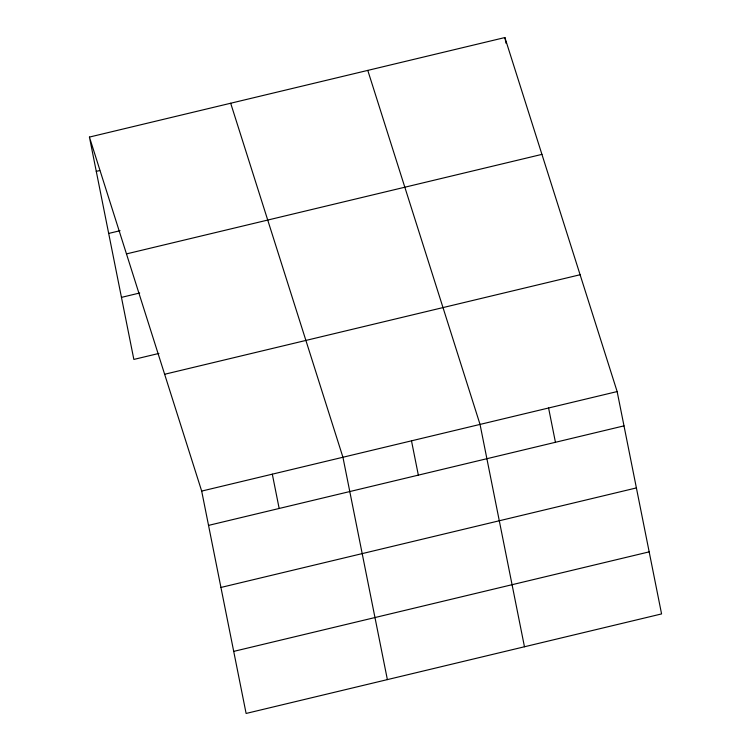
<?xml version="1.0" encoding="UTF-8"?>
<svg xmlns="http://www.w3.org/2000/svg" width="751" height="751" viewBox="0 0 751 751"><rect width="100%" height="100%" fill="white"/><g stroke="black" fill="none" stroke-linecap="round" stroke-linejoin="round"><path stroke-width="1.13" d="M89.425 137.076L504.888 37.55L617.144 391.571L661.575 613.924L246.112 713.45L201.681 491.088L89.425 137.076L133.856 359.429L158.921 353.43M96.278 171.378L99.695 170.552M108.679 233.43L120.076 230.707M126.468 253.904L541.931 154.377M121.455 297.377L139.686 293.003M164.638 374.27L580.091 274.744M201.681 491.088L617.144 391.571M208.534 525.39L623.997 425.864M220.935 587.451L636.397 487.925M233.711 651.389L649.174 551.863M367.783 70.397L480.039 424.409L524.47 646.771M230.679 103.234L342.935 457.256L387.375 679.608M504.888 37.55L506.024 43.267M548.587 407.99L555.44 442.292M411.492 440.837L418.345 475.13M272.313 474.172L279.165 508.474"/></g></svg>
